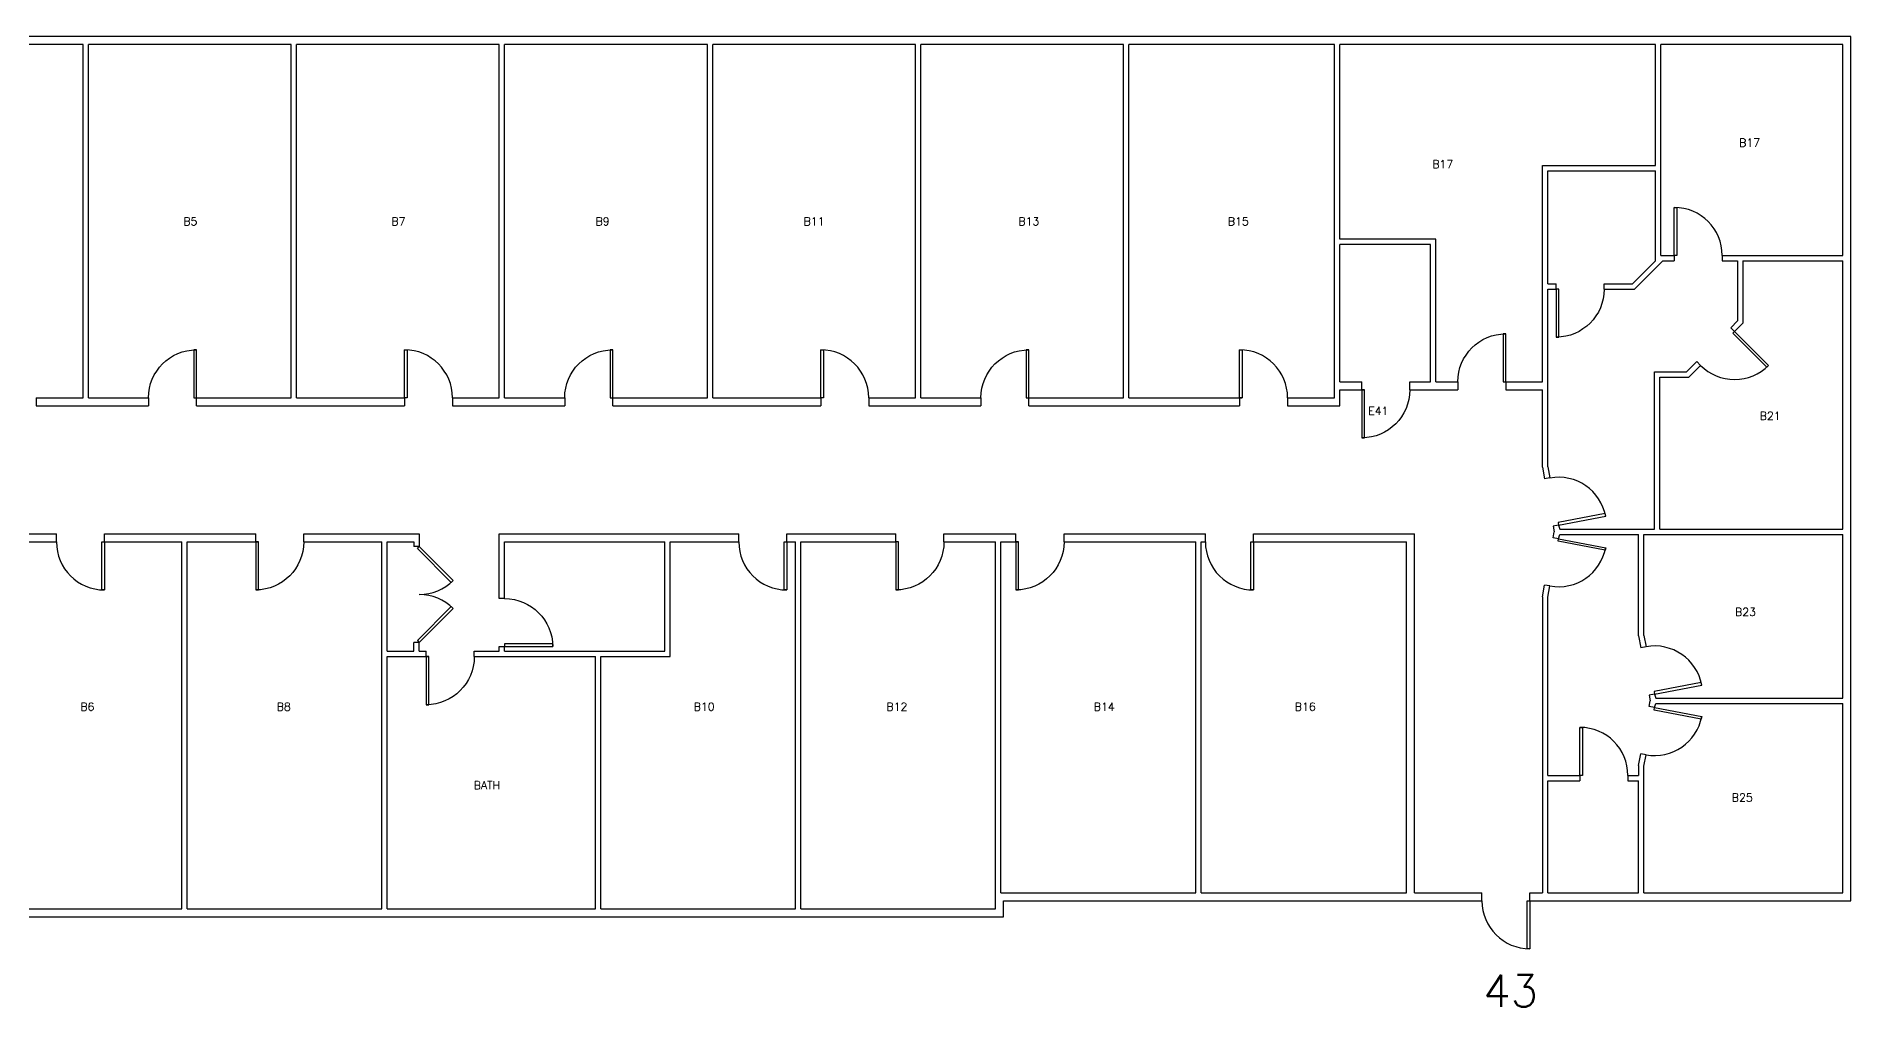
# Model space of a CAD drawing. Extents: x 1830 to 30214, y -2874 to 8688.
# Drawn here: x 4399 to 5759, y -2117 to -1389 of the extents above; entities that cross this region are included whole.
import ezdxf

# ---------------------------------------------------------------- set-up
doc = ezdxf.new("R2010")
doc.units = 0
doc.header["$LTSCALE"] = 48
doc.header["$MEASUREMENT"] = 0
for name, color, linetype in [('1STDOORS', 4, 'CONTINUOUS'), ('1STEXTWALLS', 3, 'CONTINUOUS'), ('1STINTWALLS', 1, 'CONTINUOUS'), ('1STNOTES', 4, 'CONTINUOUS'), ('FDNEXTWALLS', 3, 'CONTINUOUS')]:
    doc.layers.add(name, color=color, linetype=linetype)
doc.styles.get("Standard").update_dxf_attribs({"font": 'txt.shx'})

# ---------------------------------------------------------------- blocks, each defined once
blk = doc.blocks.new('DOOR3 - 3-0')
at = {"layer": '1STDOORS'}
for points in [[(25.5, 25.5), (26.9, 24), (1.4, -1.4), (0, 0)], [(46.5, 25.5), (45.1, 24), (70.6, -1.4), (72, 0)]]:
    blk.add_lwpolyline(points, close=True, dxfattribs=at)
for centre, start, end in [((0, 0), 0, 45), ((72, 0), 135, 180)]:
    blk.add_arc(centre, 36, start, end, dxfattribs=at)
blk = doc.blocks.new('DOOR 3-0')
at = {"layer": '1STDOORS'}
blk.add_lwpolyline([(0, 36), (2, 36), (2, 0), (0, 0)], close=True, dxfattribs=at)
blk.add_arc((0, 0), 36, 0, 90, dxfattribs=at)

msp = doc.modelspace()

# ---------------------------------------------------------------- linework, layer by layer
at = {"layer": '1STDOORS'}
for points in [[(5575.5, -1748.9), (5575.1, -1746.9), (5539.7, -1753.6), (5540.1, -1755.6)], [(5575.5, -1772.4), (5575.1, -1774.3), (5539.7, -1767.6), (5540.1, -1765.7)], [(5647.5, -1875.4), (5647.1, -1873.4), (5611.7, -1880.2), (5612.1, -1882.1)], [(5647.5, -1898.9), (5647.1, -1900.9), (5611.7, -1894.2), (5612.1, -1892.2)]]:
    msp.add_lwpolyline(points, close=True, dxfattribs=at)
for centre, start, end in [((5540.1, -1755.6), 10.7267, 100.2751), ((5540.1, -1765.7), 259.7249, 349.2733), ((5612.1, -1882.1), 10.7267, 100.2751), ((5612.1, -1892.2), 259.7249, 349.2733)]:
    msp.add_arc(centre, 36, start, end, dxfattribs=at)
at = {"layer": '1STEXTWALLS'}
for p, q in [((5753.1, -1553.4), (5753.1, -1395.1)), ((5759.1, -2037.1), (5759.1, -1389.1)), ((5753.1, -1758.6), (5753.1, -1557.4)), ((5753.1, -1885.2), (5753.1, -1762.6)), ((5753.1, -2031.1), (5753.1, -1889.2)), ((5118.1, -2043.1), (5118.1, -2031.1)), ((5122.1, -2031.1), (5268.1, -2031.1)), ((5124.1, -2049.1), (5124.1, -2037.1)), ((5124.1, -2037.1), (5482.7, -2037.1)), ((5272.1, -2031.1), (5426.1, -2031.1)), ((5432.1, -2031.1), (5482.7, -2031.1)), ((5482.7, -2037.1), (5482.7, -2031.1)), ((5516.7, -2037.1), (5759.1, -2037.1)), ((5518.7, -2037.1), (5518.7, -2031.1)), ((5518.7, -2031.1), (5528.1, -2031.1)), ((5532.1, -2031.1), (5600.1, -2031.1)), ((5604.1, -2031.1), (5753.1, -2031.1)), ((4356.1, -2049.1), (5124.1, -2049.1)), ((4362.1, -2043.1), (4508.1, -2043.1)), ((4512.1, -2043.1), (4658.1, -2043.1)), ((4662.1, -2043.1), (4818.1, -2043.1)), ((4822.1, -2043.1), (4968.1, -2043.1)), ((4972.1, -2043.1), (5118.1, -2043.1))]:
    msp.add_line(p, q, dxfattribs=at)
at = {"layer": '1STINTWALLS'}
for p, q in [((4434.1, -1660.1), (4434.1, -1395.1)), ((4438.1, -1660.1), (4438.1, -1395.1)), ((4590.1, -1660.1), (4590.1, -1395.1)), ((4594.1, -1660.1), (4594.1, -1395.1)), ((4746.1, -1660.1), (4746.1, -1395.1)), ((4750.1, -1660.1), (4750.1, -1395.1)), ((4902.1, -1660.1), (4902.1, -1395.1)), ((4906.1, -1660.1), (4906.1, -1395.1)), ((5058.1, -1660.1), (5058.1, -1395.1)), ((5062.1, -1660.1), (5062.1, -1395.1)), ((5214.1, -1660.1), (5214.1, -1395.1)), ((5218.1, -1660.1), (5218.1, -1395.1)), ((5372.1, -1660.1), (5372.1, -1395.1)), ((5376.1, -1541.1), (5376.1, -1395.1)), ((5612.7, -1485.8), (5612.7, -1395.1)), ((5616.7, -1553.4), (5616.7, -1395.1)), ((5528.1, -1485.8), (5612.7, -1485.8)), ((5528.1, -1648.1), (5528.1, -1485.8)), ((5532.1, -1489.8), (5612.7, -1489.8)), ((5532.1, -1574.6), (5532.1, -1489.8)), ((5612.7, -1557.4), (5612.7, -1489.8)), ((5448.1, -1541.1), (5376.1, -1541.1)), ((5376.1, -1648.1), (5376.1, -1545.1)), ((5444.1, -1545.1), (5376.1, -1545.1)), ((5444.1, -1648.1), (5444.1, -1545.1)), ((5448.1, -1648.1), (5448.1, -1541.1)), ((5595.5, -1574.6), (5612.7, -1557.4)), ((5597.1, -1578.6), (5618.3, -1557.4)), ((5616.7, -1553.4), (5626.8, -1553.4)), ((5618.3, -1557.4), (5626.8, -1557.4)), ((5626.8, -1553.4), (5626.8, -1557.4)), ((5662.8, -1553.4), (5662.8, -1557.4)), ((5662.8, -1553.4), (5753.1, -1553.4)), ((5662.8, -1557.4), (5674.3, -1557.4)), ((5674.3, -1557.4), (5674.3, -1602.4)), ((5678.3, -1557.4), (5678.3, -1604.1)), ((5678.3, -1557.4), (5753.1, -1557.4)), ((5532.1, -1574.6), (5538.3, -1574.6)), ((5538.3, -1578.6), (5538.3, -1574.6)), ((5574.3, -1578.6), (5574.3, -1574.6)), ((5574.3, -1574.6), (5595.5, -1574.6)), ((5532.1, -1711.7), (5532.1, -1578.6)), ((5532.1, -1578.6), (5538.3, -1578.6)), ((5574.3, -1578.6), (5597.1, -1578.6)), ((5669.3, -1607.5), (5674.3, -1602.4)), ((5672.1, -1610.3), (5678.3, -1604.1)), ((5672.1, -1610.3), (5669.3, -1607.5)), ((5612.1, -1758.6), (5612.1, -1640.6)), ((5612.1, -1640.6), (5636.1, -1640.6)), ((5616.1, -1758.6), (5616.1, -1644.6)), ((5616.1, -1644.6), (5637.8, -1644.6)), ((5636.1, -1640.6), (5643.8, -1632.9)), ((5637.8, -1644.6), (5646.6, -1635.8)), ((5646.6, -1635.8), (5643.8, -1632.9)), ((4519.1, -1666.1), (4519.1, -1654.1)), ((4831.1, -1666.1), (4831.1, -1654.1)), ((5376.1, -1648.1), (5392.6, -1648.1)), ((5376.1, -1666.1), (5376.1, -1654.1)), ((5376.1, -1654.1), (5394.6, -1654.1)), ((5392.6, -1654.1), (5392.6, -1648.1)), ((5428.6, -1654.1), (5428.6, -1648.1)), ((5428.6, -1648.1), (5444.1, -1648.1)), ((5428.6, -1654.1), (5464.6, -1654.1)), ((5448.1, -1648.1), (5464.6, -1648.1)), ((5464.6, -1648.1), (5464.6, -1654.1)), ((5500.6, -1648.1), (5500.6, -1654.1)), ((5500.6, -1648.1), (5528.1, -1648.1)), ((5500.6, -1654.1), (5528.1, -1654.1)), ((5528.1, -1712.1), (5528.1, -1654.1)), ((4399, -1660.1), (4399, -1666.1)), ((4399, -1660.1), (4434.1, -1660.1)), ((4399, -1666.1), (4483.1, -1666.1)), ((4438.1, -1660.1), (4483.1, -1660.1)), ((4483.1, -1660.1), (4483.1, -1666.1)), ((4519.1, -1660.1), (4590.1, -1660.1)), ((4519.1, -1666.1), (4675, -1666.1)), ((4594.1, -1660.1), (4675, -1660.1)), ((4675, -1660.1), (4675, -1666.1)), ((4711, -1660.1), (4711, -1666.1)), ((4711, -1660.1), (4746.1, -1660.1)), ((4711, -1666.1), (4795.1, -1666.1)), ((4750.1, -1660.1), (4795.1, -1660.1)), ((4795.1, -1660.1), (4795.1, -1666.1)), ((4831.1, -1660.1), (4902.1, -1660.1)), ((4831.1, -1666.1), (4987, -1666.1)), ((4906.1, -1660.1), (4987, -1660.1)), ((4987, -1660.1), (4987, -1666.1)), ((5023, -1660.1), (5023, -1666.1)), ((5023, -1660.1), (5058.1, -1660.1)), ((5023, -1666.1), (5107.1, -1666.1)), ((5062.1, -1660.1), (5107.1, -1660.1)), ((5107.1, -1660.1), (5107.1, -1666.1)), ((5143.1, -1666.1), (5143.1, -1660.1)), ((5143.1, -1660.1), (5214.1, -1660.1)), ((5143.1, -1666.1), (5301, -1666.1)), ((5218.1, -1660.1), (5303, -1660.1)), ((5301, -1660.1), (5301, -1666.1)), ((5337, -1660.1), (5337, -1666.1)), ((5337, -1660.1), (5372.1, -1660.1)), ((5337, -1666.1), (5376.1, -1666.1)), ((5528.1, -1712.1), (5529.7, -1720.9)), ((5532.1, -1711.7), (5533.7, -1720.1)), ((5533.7, -1720.1), (5529.7, -1720.9)), ((4348, -1762.1), (4414.1, -1762.1)), ((4362.1, -1768.1), (4414.1, -1768.1)), ((4414.1, -1768.1), (4414.1, -1762.1)), ((4450.1, -1768.1), (4450.1, -1762.1)), ((4450.1, -1762.1), (4563.5, -1762.1)), ((4450.1, -1768.1), (4508.1, -1768.1)), ((4508.1, -2043.1), (4508.1, -1768.1)), ((4512.1, -2043.1), (4512.1, -1768.1)), ((4512.1, -1768.1), (4565.5, -1768.1)), ((4563.5, -1768.1), (4563.5, -1762.1)), ((4599.5, -1768.1), (4599.5, -1762.1)), ((4599.5, -1762.1), (4686.1, -1762.1)), ((4599.5, -1768.1), (4658.1, -1768.1)), ((4658.1, -2043.1), (4658.1, -1768.1)), ((4662.1, -1850.1), (4662.1, -1768.1)), ((4662.1, -1768.1), (4682.1, -1768.1)), ((4682.1, -1768.1), (4682.1, -1771.5)), ((4686.1, -1762.1), (4686.1, -1771.5)), ((4746.1, -1762.1), (4925.6, -1762.1)), ((4746.1, -1810.6), (4746.1, -1762.1)), ((4750.1, -1768.1), (4870.1, -1768.1)), ((4750.1, -1810.6), (4750.1, -1768.1)), ((4870.1, -1850.1), (4870.1, -1768.1)), ((4874.1, -1854.1), (4874.1, -1768.1)), ((4874.1, -1768.1), (4925.6, -1768.1)), ((4925.6, -1768.1), (4925.6, -1762.1)), ((4961.6, -1768.1), (4961.6, -1762.1)), ((4961.6, -1762.1), (5043.4, -1762.1)), ((4961.6, -1768.1), (4968.1, -1768.1)), ((4968.1, -2043.1), (4968.1, -1768.1)), ((4972.1, -2043.1), (4972.1, -1768.1)), ((4972.1, -1768.1), (5043.4, -1768.1)), ((5043.4, -1768.1), (5043.4, -1762.1)), ((5079.4, -1762.1), (5133.4, -1762.1)), ((5079.4, -1768.1), (5079.4, -1762.1)), ((5079.4, -1768.1), (5118.1, -1768.1)), ((5118.1, -2043.1), (5118.1, -1768.1)), ((5122.1, -2031.1), (5122.1, -1768.1)), ((5122.1, -1768.1), (5135.4, -1768.1)), ((5133.4, -1768.1), (5133.4, -1762.1)), ((5169.4, -1768.1), (5169.4, -1762.1)), ((5169.4, -1762.1), (5275.4, -1762.1)), ((5169.4, -1768.1), (5268.1, -1768.1)), ((5268.1, -2031.1), (5268.1, -1768.1)), ((5272.1, -2031.1), (5272.1, -1768.1)), ((5272.1, -1768.1), (5275.4, -1768.1)), ((5275.4, -1768.1), (5275.4, -1762.1)), ((5311.4, -1768.1), (5311.4, -1762.1)), ((5311.4, -1762.1), (5432.1, -1762.1)), ((5311.4, -1768.1), (5426.1, -1768.1)), ((5426.1, -2031.1), (5426.1, -1768.1)), ((5432.1, -2031.1), (5432.1, -1762.1)), ((5540.1, -1755.6), (5536.1, -1756.3)), ((5536.1, -1756.3), (5536.9, -1760.6)), ((5536.1, -1764.9), (5536.9, -1760.6)), ((5540.1, -1765.7), (5536.1, -1764.9)), ((5540.1, -1755.6), (5541, -1758.6)), ((5540.1, -1765.7), (5541, -1762.6)), ((5541, -1758.6), (5612.1, -1758.6)), ((5541, -1762.6), (5600.1, -1762.6)), ((5600.1, -1838.6), (5600.1, -1762.6)), ((5604.1, -1762.6), (5753.1, -1762.6)), ((5604.1, -1838.3), (5604.1, -1762.6)), ((5616.1, -1758.6), (5753.1, -1758.6)), ((4686.1, -1771.5), (4682.1, -1771.5)), ((5528.1, -1809.2), (5529.7, -1800.4)), ((5533.7, -1801.1), (5529.7, -1800.4)), ((5532.1, -1809.5), (5533.7, -1801.1)), ((4750.1, -1810.6), (4746.1, -1810.6)), ((5528.1, -1809.2), (5528.1, -2031.1)), ((5532.1, -1943.1), (5532.1, -1809.5)), ((4682.1, -1850.1), (4682.1, -1843.5)), ((4686.1, -1843.5), (4682.1, -1843.5)), ((4686.1, -1850.1), (4686.1, -1843.5)), ((4746.1, -1850.1), (4746.1, -1846.6)), ((4746.1, -1846.6), (4750.1, -1846.6)), ((4750.1, -1850.1), (4750.1, -1846.6)), ((5600.1, -1838.6), (5601.7, -1847.4)), ((5605.7, -1846.7), (5601.7, -1847.4)), ((5604.1, -1838.3), (5605.7, -1846.7)), ((4662.1, -1850.1), (4682.1, -1850.1)), ((4662.1, -2043.1), (4662.1, -1854.1)), ((4662.1, -1854.1), (4693.3, -1854.1)), ((4686.1, -1850.1), (4691.3, -1850.1)), ((4691.3, -1854.1), (4691.3, -1850.1)), ((4727.3, -1854.1), (4727.3, -1850.1)), ((4727.3, -1850.1), (4746.1, -1850.1)), ((4727.3, -1854.1), (4818.1, -1854.1)), ((4750.1, -1850.1), (4870.1, -1850.1)), ((4818.1, -2043.1), (4818.1, -1854.1)), ((4822.1, -2043.1), (4822.1, -1854.1)), ((4822.1, -1854.1), (4874.1, -1854.1)), ((5612.1, -1882.1), (5608.1, -1882.9)), ((5608.1, -1882.9), (5608.9, -1887.2)), ((5608.1, -1891.5), (5608.9, -1887.2)), ((5612.1, -1882.1), (5613, -1885.2)), ((5612.1, -1892.2), (5613, -1889.2)), ((5613, -1885.2), (5753.1, -1885.2)), ((5613, -1889.2), (5753.1, -1889.2)), ((5612.1, -1892.2), (5608.1, -1891.5)), ((5600.1, -1935.7), (5601.7, -1926.9)), ((5605.7, -1927.6), (5601.7, -1926.9)), ((5604.1, -1936.1), (5605.7, -1927.6)), ((5532.1, -1943.1), (5556.1, -1943.1)), ((5556.1, -1943.1), (5556.1, -1947.1)), ((5556.1, -1943.1), (5556.1, -1947.1)), ((5592.1, -1943.1), (5592.1, -1947.1)), ((5592.1, -1943.1), (5600.1, -1943.1)), ((5600.1, -1935.7), (5600.1, -1943.1)), ((5604.1, -1943.1), (5604.1, -1936.1)), ((5604.1, -2031.1), (5604.1, -1943.1)), ((5532.1, -2031.1), (5532.1, -1947.1)), ((5532.1, -1947.1), (5556.1, -1947.1)), ((5592.1, -1947.1), (5600.1, -1947.1)), ((5600.1, -2031.1), (5600.1, -1947.1))]:
    msp.add_line(p, q, dxfattribs=at)
at = {"layer": '1STNOTES'}
for p, q in [((5539.7, -1753.6), (5540.1, -1755.6)), ((5539.7, -1767.6), (5540.1, -1765.7)), ((5611.7, -1880.1), (5612.1, -1882.1)), ((5611.7, -1894.2), (5612.1, -1892.2))]:
    msp.add_line(p, q, dxfattribs=at)
at = {"layer": 'FDNEXTWALLS'}
for p, q in [((5759.1, -1389.1), (4115.8, -1389.1)), ((4434.1, -1395.1), (4282.1, -1395.1)), ((4590.1, -1395.1), (4438.1, -1395.1)), ((4746.1, -1395.1), (4594.1, -1395.1)), ((4902.1, -1395.1), (4750.1, -1395.1)), ((5058.1, -1395.1), (4906.1, -1395.1)), ((5214.1, -1395.1), (5062.1, -1395.1)), ((5372.1, -1395.1), (5218.1, -1395.1)), ((5612.7, -1395.1), (5376.1, -1395.1)), ((5753.1, -1395.1), (5616.7, -1395.1))]:
    msp.add_line(p, q, dxfattribs=at)

# ---------------------------------------------------------------- block references
at = {"layer": '1STINTWALLS'}
for p in [(5626.8, -1553.4), (4675, -1660.1), (4987, -1660.1), (5301, -1660.1), (5556.1, -1943.1)]:
    msp.add_blockref('DOOR 3-0', p, dxfattribs=at)
at = {"layer": '1STINTWALLS', "xscale": -1}
for p, rotation in [((5538.3, -1578.6), 180), ((4519.1, -1660.1), 359.9999999999682), ((4831.1, -1660.1), 359.9999999999682), ((5143.1, -1660.1), 359.9999999999682), ((5392.6, -1654.1), 180), ((4563.5, -1768.1), 180), ((5043.4, -1768.1), 180), ((5133.4, -1768.1), 180), ((4750.1, -1846.6), 270), ((4691.3, -1854.1), 180)]:
    msp.add_blockref('DOOR 3-0', p, dxfattribs=dict(at, rotation=rotation))
msp.add_blockref('DOOR 3-0', (5500.6, -1648.1), dxfattribs=at)
at = {"layer": '1STINTWALLS'}
for name, p, rotation in [('DOOR 3-0', (5672.1, -1610.3), 224.9999999999977), ('DOOR 3-0', (4450.1, -1768.1), 180.0000000000509), ('DOOR 3-0', (4961.6, -1768.1), 180.0000000000509), ('DOOR 3-0', (5311.4, -1768.1), 180.000000000051), ('DOOR3 - 3-0', (4686.1, -1771.5), 270), ('DOOR 3-0', (5518.7, -2037.1), 179.9999999999981)]:
    msp.add_blockref(name, p, dxfattribs=dict(at, rotation=rotation))

# ---------------------------------------------------------------- texts
at = {"layer": '1STNOTES', "attachment_point": 1}
for s, width, insert, char_height in [('B17', 17.704, (5675.5, -1465.8), 6), ('B17', 17.704, (5445.5, -1481.9), 6), ('B5', 17.704, (4509.2, -1524.8), 6), ('B7', 17.704, (4665.2, -1524.8), 6), ('B9', 17.704, (4818.2, -1524.8), 6), ('B11', 17.704, (4974.2, -1524.8), 6), ('B13', 17.704, (5135.2, -1524.8), 6), ('B15', 17.704, (5292.2, -1524.8), 6), ('E41', 12.283, (5397.4, -1666.9), 6), ('B21', 17.704, (5690.9, -1670.6), 6), ('B23', 17.704, (5672.4, -1817.6), 6), ('B6', 17.704, (4432, -1888.6), 6), ('B8', 17.704, (4579.2, -1888.6), 6), ('B10', 17.704, (4891.8, -1888.6), 6), ('B12', 17.704, (5036.3, -1888.6), 6), ('B14', 17.704, (5191.7, -1888.6), 6), ('B16', 17.704, (5342.4, -1888.6), 6), ('BATH', 17.704, (4726.9, -1947.5), 6), ('B25', 17.704, (5670, -1956.7), 6), ('43', 4.114, (5483.6, -2092.5), 24)]:
    msp.add_mtext_dynamic_manual_height_columns(s, width=width, gutter_width=30, heights=[0], dxfattribs=dict(at, insert=insert, char_height=char_height))

doc.saveas('drawing.dxf')
